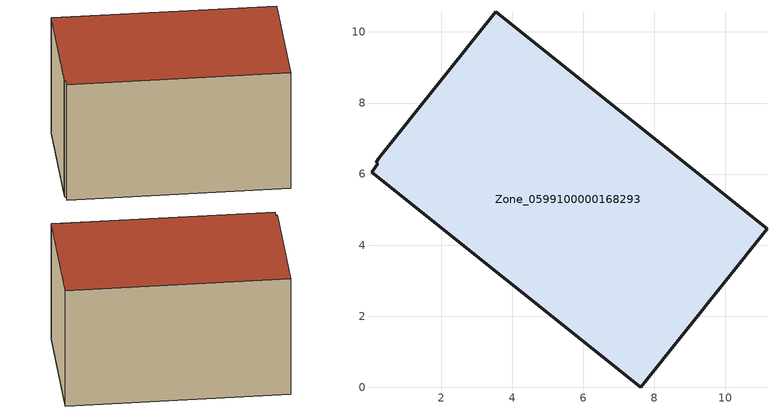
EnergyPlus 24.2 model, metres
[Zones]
Zone_0599100000168293
 floor ground (C_G): 0.17,6.33 0.25,6.44 3.54,10.57 11.17,4.46 7.62,0 0.04,6.06 0.22,6.29 z0.41
 wall outside (C_F): 3.54,10.57 0.25,6.44 0.17,6.33 0.22,6.29 0.04,6.06 7.62,0 11.17,4.46 3.54,10.57 z0.41:6.18
 roof outside (C_R): 0.25,6.44 0.17,6.33 0.22,6.29 0.04,6.06 7.62,0 11.17,4.46 3.54,10.57 z6.18
[BUILDING]
Pand.0599100000168293: North Axis=0; Terrain=City; Loads Convergence Tolerance Value=0.04; Temperature Convergence Tolerance Value=0.4; Solar Distribution=FullExterior; Maximum Number of Warmup Days=25; Minimum Number of Warmup Days=1
[Site:Location]
Rotterdam.The.Hague.AP_ZH_NLD Design_Conditions: Latitude=51.96; Longitude=4.45; Time Zone=1; Elevation=-4.5
[SITE:GROUNDTEMPERATURE:BUILDINGSURFACE]
18, 18, 18, 18, 18, 18, 18, 18, 18, 18, 18, 18
[MATERIAL] Thermal Absorptance=0.9; Solar Absorptance=0.7; Visible Absorptance=0.7
Name | Roughness | Thickness | Conductivity | Density | Specific Heat
G.TC.1975-1991 | MediumSmooth | 0.15 | 0.288461 | 540 | 1210
F.TC.1975-1991 | Rough | 0.3 | 0.230769 | 1920 | 840
R.TC.1975-1991 | MediumRough | 0.2 | 0.153846 | 1500 | 1000
[CONSTRUCTION]
C_G: G.TC.1975-1991
C_F: F.TC.1975-1991
C_R: R.TC.1975-1991
[ZONE]
Zone_0599100000168293: Type=1; Multiplier=1; Ceiling Height=Autocalculate; Volume=Autocalculate; Floor Area=autocalculate; Part of Total Floor Area=Yes
[ZONEINFILTRATION:DESIGNFLOWRATE]
Infil_Zone_0599100000168293: Zone or ZoneList or Space or SpaceList=Zone_0599100000168293; Schedule=AlwaysOn; Design Flow Rate Calculation Method=Flow/Area; Flow Rate per Floor Area=0.003; Constant Term Coefficient=1; Temperature Term Coefficient=0; Velocity Term Coefficient=0; Velocity Squared Term Coefficient=0
[HVACTEMPLATE:ZONE:IDEALLOADSAIRSYSTEM]
Zone_0599100000168293: Maximum Heating Supply Air Temperature=50; Minimum Cooling Supply Air Temperature=13; Maximum Heating Supply Air Humidity Ratio=0.0156; Minimum Cooling Supply Air Humidity Ratio=0.0077; Heating Limit=NoLimit; Cooling Limit=NoLimit; Dehumidification Control Type=ConstantSensibleHeatRatio; Cooling Sensible Heat Ratio=0.7; Dehumidification Setpoint=60; Humidification Control Type=None; Humidification Setpoint=30; Outdoor Air Method=None; Outdoor Air Flow Rate per Person=0.00944; Outdoor Air Flow Rate per Zone Floor Area=0; Outdoor Air Flow Rate per Zone=0; Demand Controlled Ventilation Type=None; Outdoor Air Economizer Type=NoEconomizer; Heat Recovery Type=None; Sensible Heat Recovery Effectiveness=0.7; Latent Heat Recovery Effectiveness=0.65
[ZONECONTROL:THERMOSTAT]
ThermostatControl_Zone_0599100000168293: Zone or ZoneList=Zone_0599100000168293; Control Type Schedule=DualSetpointControlType; Control 1=Thermostat_Zone_0599100000168293; Temperature Difference Between Cutout And Setpoint=0
[THERMOSTATSETPOINT:DUALSETPOINT]
Thermostat_Zone_0599100000168293: Heating Setpoint Temperature Schedule=HeatingSetpoint_Zone_0599100000168293; Cooling Setpoint Temperature Schedule=CoolingSetpoint_Zone_0599100000168293
[SCHEDULE:COMPACT]
HeatingSetpoint_Zone_0599100000168293: Through: 12/31, For: AllDays, Until: 24:00, 21
CoolingSetpoint_Zone_0599100000168293: Through: 12/31, For: AllDays, Until: 24:00, 24
DualSetpointControlType: Through: 12/31, For: AllDays, Until: 24:00, 4
AlwaysOn: Through: 12/31, For: AllDays, Until: 24:00, 1
